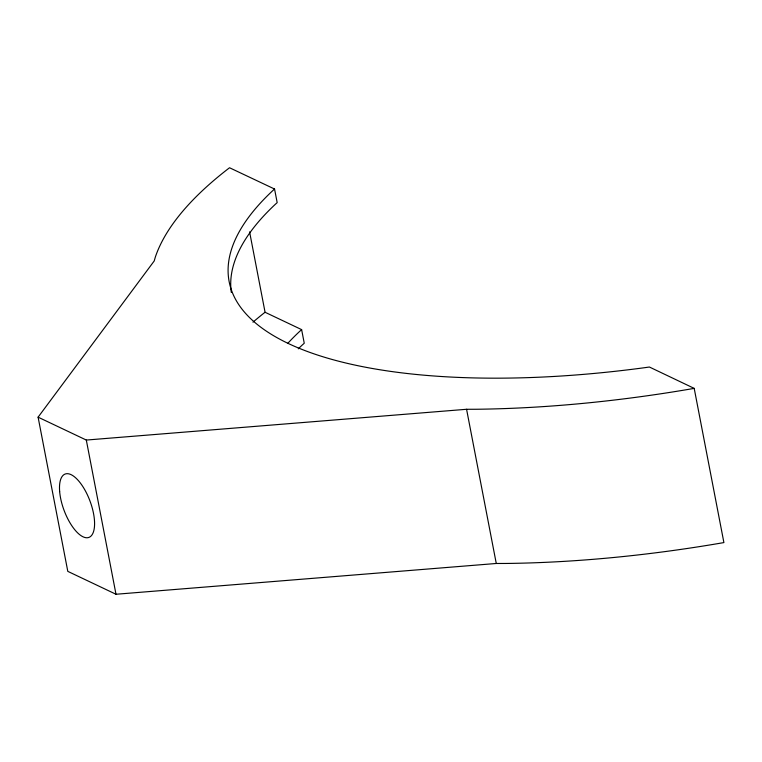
<?xml version="1.0" encoding="UTF-8"?>
<svg xmlns="http://www.w3.org/2000/svg" width="762" height="762" viewBox="0 0 762 762"><rect width="100%" height="100%" fill="white"/><g stroke="black" fill="none" stroke-linecap="round" stroke-linejoin="round"><path stroke-width="1.14" d="M274.558 189.033L272.625 190.757A464.915 165.097 -10.9 0 0 645.109 367.627L649.395 367.017L694.201 388.382L723.9 542.582A543.468 192.986 -10.9 0 1 505.625 563.461L496.272 563.48L115.995 594.255L67.799 571.367L38.1 417.166L154.219 260.956L155.343 257.032A543.468 192.986 -10.9 0 1 229.543 167.745L274.558 189.033L277.178 202.635L275.253 204.368A464.915 165.097 -10.9 0 0 231.305 292.427M249.593 231.877L265.071 312.268L301.628 329.622L299.704 331.356A464.915 165.097 -10.9 0 0 287.76 343.367M265.071 312.268L263.566 313.42A528.533 187.681 -10.9 0 0 252.974 322.174M38.1 417.166L86.306 440.055L466.573 409.28L475.926 409.261A543.468 192.986 -10.9 0 0 694.201 388.382M466.573 409.28L496.272 563.48M301.628 329.622L304.248 343.233L302.323 344.957A464.915 165.097 -10.9 0 0 298.294 348.825M86.306 440.055L115.995 594.255M59.655 491.585A33.842 13.773 69.4 0 0 87.84 537.686A33.842 13.773 69.4 0 0 83.649 487.871A33.842 13.773 69.4 0 0 59.655 491.585"/></g></svg>
